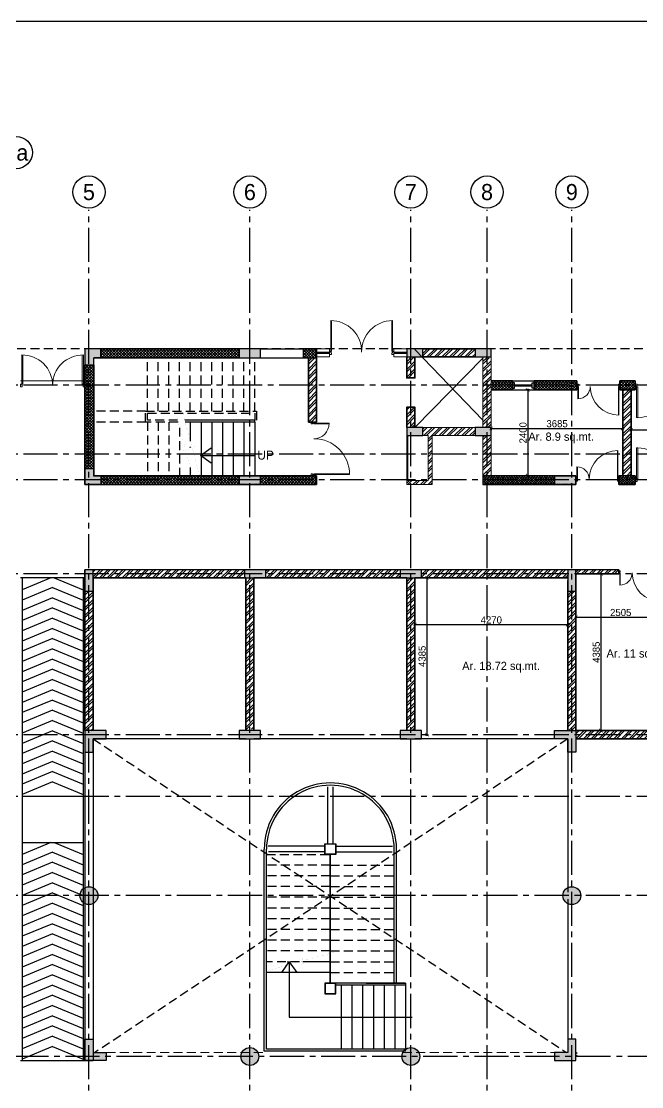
# Model space of a CAD drawing. Header units: millimetres. Extents: x -276609 to 1081398, y -453808 to 472098.
# Drawn here: x 118227 to 135571, y 229426 to 259224 of the extents above; entities that cross this region are included whole.
import ezdxf
from ezdxf.enums import TextEntityAlignment as Align

# ---------------------------------------------------------------- set-up
doc = ezdxf.new("R2010")
doc.units = ezdxf.units.MM
doc.header["$MEASUREMENT"] = 0
for name, pattern in [('CENTER2', [28.575, 19.05, -3.175, 3.175, -3.175]), ('DASHED2', [0.375, 0.25, -0.125]), ('HIDDEN', [0.375, 0.25, -0.125]), ('Overhead', [3.96875, 2.38125, -1.5875])]:
    doc.linetypes.add(name, pattern=pattern)
for name, color, linetype in [('A-Anno Tags', 6, 'Continuous'), ('A-Elevation', 4, 'Continuous'), ('A-Railing', 4, 'Continuous'), ('A-Steps', 3, 'Continuous'), ('A-Wall Patt', 8, 'Continuous'), ('A-Window', 4, 'Continuous'), ('Anno_Frames', 7, 'Continuous'), ('Anno_Labels', 7, 'Continuous'), ('AREA', 7, 'Continuous'), ('Dimension', 7, 'Continuous'), ('S-Conc Patt', 9, 'Continuous')]:
    doc.layers.add(name, color=color, linetype=linetype)
doc.layers.add('A-Anno-Grid Lines', color=7, linetype='Continuous', true_color=0xbbc3bd)
for name, color, linetype, lineweight in [('A-Detail Lines', 241, 'Continuous', 25), ('A-DETL-LLIN', 3, 'Continuous', 9), ('A-Door', 4, 'Continuous', 9), ('A-FLOR-STRS', 2, 'Continuous', 9), ('A-SECT-MBND', 5, 'Overhead', 9), ('A-Wall Sec', 1, 'Continuous', 20), ('GRID', 9, 'Continuous', 0), ('S-Concrete', 40, 'Continuous', 25), ('STAIR', 3, 'Continuous', 9)]:
    doc.layers.add(name, color=color, linetype=linetype, lineweight=lineweight)
doc.styles.get("Standard").update_dxf_attribs({"font": ''})
doc.styles.get('Standard').set_extended_font_data('Gill Sans MT')
doc.dimstyles.new('IIITD_WD_M @ 100', dxfattribs={"dimscale": 100, "dimtxt": 1, "dimasz": 1, "dimexe": 0.5, "dimexo": 0.25, "dimgap": 0.3, "dimtad": 1, "dimdec": 0, "dimrnd": 1, "dimzin": 0, "dimdsep": 46, "dimtxsty": 'Standard', "dimblk": 'ARCHTICK', "dimcen": 0.2, "dimdle": 0.3, "dimclrd": 256, "dimclre": 256, "dimclrt": 256, "dimadec": 0, "dimazin": 0, "dimtfac": 1, "dimtdec": 0, "dimtofl": 0, "dimtmove": 0, "dimatfit": 0, "dimfxl": 0.5, "dimfxlon": 1, "dimtolj": 1, "dimtzin": 0, "dimlwd": -1, "dimlwe": -1, "dimarcsym": 0})
doc.dimstyles.get("Standard").update_dxf_attribs({"dimtxt": 0.18, "dimasz": 0.18, "dimexe": 0.18, "dimexo": 0.0625, "dimgap": 0.09, "dimtad": 0, "dimtih": 1, "dimtoh": 1, "dimdec": 4, "dimzin": 0, "dimdsep": 46, "dimtxsty": 'Standard', "dimcen": 0.09, "dimadec": 0, "dimazin": 0, "dimtfac": 1, "dimtdec": 4, "dimtofl": 0, "dimtmove": 0, "dimatfit": 3, "dimfxl": 1, "dimtolj": 1, "dimtzin": 0, "dimarcsym": 0})
pattern_1 = [(45, (-365189.19, 77736.39), (-106.066017, 106.066017), []), (45, (-365118.48, 77736.39), (-106.066017, 106.066017), [])]

# ---------------------------------------------------------------- blocks, each defined once
blk = doc.blocks.new('din d7')
at = {"layer": 'A-Door', "color": 5, "lineweight": 18}
for p, q in [((486934, 174520), (486934, 175332)), ((486969, 174518), (486969, 175332)), ((488629, 174518), (488629, 175332)), ((488664, 174518), (488664, 175332)), ((486899, 174518), (486934, 174518)), ((486899, 174518), (486899, 174443)), ((486899, 174443), (486949, 174443)), ((486934, 174518), (486934, 174483)), ((486969, 174518), (486934, 174518)), ((486934, 174483), (486949, 174483)), ((486949, 174443), (486949, 174483)), ((488629, 174518), (488664, 174518)), ((488664, 174483), (488649, 174483)), ((488649, 174443), (488649, 174483)), ((488699, 174443), (488649, 174443)), ((488664, 174518), (488664, 174483)), ((488699, 174518), (488664, 174518)), ((488699, 174518), (488699, 174443))]:
    blk.add_line(p, q, dxfattribs=at)
at = {"layer": 'A-Door', "lineweight": 18}
for centre, start, end in [((486950, 174483), 359.9841, 91.0727), ((488648, 174483), 88.9273, 180.0159)]:
    blk.add_arc(centre, 849, start, end, dxfattribs=at)
blk = doc.blocks.new('din v1')
at = {"layer": 'A-Window', "color": 2, "lineweight": 60}
blk.add_line((474051, 158052), (474051, 157552), dxfattribs=at)
at = {"layer": 'A-Window'}
for points in [[(473926, 158102), (473926, 157502)], [(473976, 158102), (473976, 158052), (474126, 158052), (474126, 158102)], [(474176, 158102), (474176, 157502)], [(473976, 157502), (473976, 157552), (474126, 157552), (474126, 157502)]]:
    blk.add_lwpolyline(points, dxfattribs=at)
blk = doc.blocks.new('ABL_Door_S - 1000 x 2100-11-3 Second Floor Lvl')
at = {"layer": 'A-Door', "color": 5}
for p, q in [((-500, 38), (-450, 38)), ((-500, -38), (-500, 38)), ((-450, 38), (-450, -3)), ((450, 38), (450, -3)), ((500, 38), (450, 38)), ((500, -38), (500, 38)), ((-500, -38), (-465, -38)), ((-465, -3), (-450, -3)), ((-465, -38), (-465, -3)), ((-430, -38), (-465, -38)), ((465, -3), (450, -3)), ((465, -38), (465, -3)), ((500, -38), (465, -38))]:
    blk.add_line(p, q, dxfattribs=at)
at = {"layer": 'A-Door', "color": 5, "lineweight": 18}
for p, q in [((-465, -38), (-465, -902)), ((-430, -38), (-430, -902)), ((-430, -902), (-465, -902))]:
    blk.add_line(p, q, dxfattribs=at)
at = {"layer": 'A-Door'}
blk.add_arc((-450, -3), 900, 271.2733, 0, dxfattribs=at)
blk = doc.blocks.new('Big Door Garbage')
at = {"layer": 'A-Door', "color": 5, "lineweight": 18}
for p, q in [((-12550, 128778), (-12500, 128778)), ((-12550, 128703), (-12550, 128778)), ((-12515, 128738), (-12500, 128738)), ((-12515, 128703), (-12515, 128738)), ((-12500, 128778), (-12500, 128738)), ((-11100, 128778), (-11100, 128738)), ((-11050, 128778), (-11100, 128778)), ((-11085, 128738), (-11100, 128738)), ((-11085, 128703), (-11085, 128738)), ((-11050, 128703), (-11050, 128778)), ((-12550, 128703), (-12515, 128703)), ((-12515, 128703), (-12515, 128273)), ((-12499, 128703), (-12515, 128703)), ((-12499, 128703), (-12499, 128273)), ((-11101, 128703), (-11101, 127703)), ((-11101, 128703), (-11085, 128703)), ((-11050, 128703), (-11085, 128703)), ((-11085, 128703), (-11085, 127703))]:
    blk.add_line(p, q, dxfattribs=at)
at = {"layer": 'A-Door', "lineweight": 18}
for centre, radius, start, end in [((-12515, 128703), 430, 270, 0), ((-11085, 128703), 1000, 180, 270)]:
    blk.add_arc(centre, radius, start, end, dxfattribs=at)
blk = doc.blocks.new('t4h5ju76j8')
at = {"layer": 'A-Door', "color": 5, "lineweight": 18}
for p, q in [((492070, 173881), (492070, 174740)), ((492088, 173881), (492088, 174739)), ((493774, 173881), (493774, 174739)), ((493792, 173881), (493792, 174740)), ((492031, 173952), (491671, 173952)), ((491671, 173722), (492031, 173722)), ((492031, 173722), (492031, 173952)), ((492031, 173878), (492070, 173878)), ((492031, 173878), (492031, 173795)), ((492031, 173795), (492087, 173795)), ((492070, 173878), (492070, 173840)), ((492087, 173878), (492070, 173878)), ((492070, 173840), (492087, 173840)), ((492087, 173795), (492087, 173840)), ((493776, 173878), (493792, 173878)), ((493792, 173840), (493776, 173840)), ((493776, 173795), (493776, 173840)), ((493831, 173795), (493776, 173795)), ((493792, 173878), (493792, 173840)), ((493831, 173878), (493792, 173878)), ((493831, 173722), (493831, 173952)), ((493831, 173952), (494191, 173952)), ((493831, 173878), (493831, 173795)), ((494191, 173722), (493831, 173722))]:
    blk.add_line(p, q, dxfattribs=at)
at = {"layer": 'A-Door'}
for centre, start, end in [((492070, 173878), 358.7355, 89.9841), ((493792, 173878), 90.0159, 181.2645)]:
    blk.add_arc(centre, 861, start, end, dxfattribs=at)
at = {"layer": 'A-Window', "color": 2, "lineweight": 60}
for p, q in [((492031, 173837), (491671, 173837)), ((493831, 173837), (494191, 173837))]:
    blk.add_line(p, q, dxfattribs=at)
blk = doc.blocks.new('_ArchTick')
at = {"color": 0, "linetype": 'ByBlock', "const_width": 0.15}
blk.add_lwpolyline([(-0.5, -0.5), (0.5, 0.5)], dxfattribs=at)
blk = doc.blocks.new('*D633')
at = {"layer": 'A-Detail Lines', "transparency": 16777216}
for p, q in [((135247, 247796), (142512, 247796)), ((135277, 247746), (135277, 247846)), ((142482, 247746), (142482, 247846))]:
    blk.add_line(p, q, dxfattribs=at)
at = {"layer": 'A-Detail Lines', "transparency": 16777216, "xscale": 100, "yscale": 100, "zscale": 100, "rotation": 180}
blk.add_blockref('_ArchTick', (135277, 247796), dxfattribs=at)
at = {"layer": 'A-Detail Lines', "transparency": 16777216, "xscale": 100, "yscale": 100, "zscale": 100}
blk.add_blockref('_ArchTick', (142482, 247796), dxfattribs=at)
at = {"layer": 'A-Detail Lines', "transparency": 16777216, "insert": (138880, 247926), "char_height": 200, "attachment_point": 5}
blk.add_mtext('\\A1;7205', dxfattribs=at)
blk = doc.blocks.new('*D635')
at = {"layer": 'A-Detail Lines', "transparency": 16777216}
for p, q in [((131332, 247838), (135077, 247838)), ((131362, 247840), (131362, 247788)), ((135047, 247840), (135047, 247788))]:
    blk.add_line(p, q, dxfattribs=at)
at = {"layer": 'A-Detail Lines', "transparency": 16777216, "xscale": 100, "yscale": 100, "zscale": 100, "rotation": 180}
blk.add_blockref('_ArchTick', (131362, 247838), dxfattribs=at)
at = {"layer": 'A-Detail Lines', "transparency": 16777216, "xscale": 100, "yscale": 100, "zscale": 100}
blk.add_blockref('_ArchTick', (135047, 247838), dxfattribs=at)
at = {"layer": 'A-Detail Lines', "transparency": 16777216, "insert": (133205, 247968), "char_height": 200, "attachment_point": 5}
blk.add_mtext('\\A1;3685', dxfattribs=at)
blk = doc.blocks.new('*D636')
at = {"layer": 'A-Detail Lines', "transparency": 16777216}
for p, q in [((132434, 248916), (132334, 248916)), ((132384, 248946), (132384, 246485)), ((132434, 246515), (132334, 246515))]:
    blk.add_line(p, q, dxfattribs=at)
at = {"layer": 'A-Detail Lines', "transparency": 16777216, "xscale": 100, "yscale": 100, "zscale": 100}
for p, rotation in [((132384, 248916), 90), ((132384, 246515), 270)]:
    blk.add_blockref('_ArchTick', p, dxfattribs=dict(at, rotation=rotation))
at = {"layer": 'A-Detail Lines', "transparency": 16777216, "insert": (132254, 247716), "char_height": 200, "attachment_point": 5, "rotation": 90}
blk.add_mtext('\\A1;2400', dxfattribs=at)
blk = doc.blocks.new('*D637')
at = {"layer": 'A-Detail Lines', "transparency": 16777216}
for p, q in [((133702, 242558), (136267, 242558)), ((133732, 242608), (133732, 242508)), ((136237, 242608), (136237, 242508))]:
    blk.add_line(p, q, dxfattribs=at)
at = {"layer": 'A-Detail Lines', "transparency": 16777216, "xscale": 100, "yscale": 100, "zscale": 100, "rotation": 180}
blk.add_blockref('_ArchTick', (133732, 242558), dxfattribs=at)
at = {"layer": 'A-Detail Lines', "transparency": 16777216, "xscale": 100, "yscale": 100, "zscale": 100}
blk.add_blockref('_ArchTick', (136237, 242558), dxfattribs=at)
at = {"layer": 'A-Detail Lines', "transparency": 16777216, "insert": (134985, 242688), "char_height": 200, "attachment_point": 5}
blk.add_mtext('\\A1;2505', dxfattribs=at)
blk = doc.blocks.new('*D638')
at = {"layer": 'A-Detail Lines', "transparency": 16777216}
for p, q in [((134381, 243770), (134481, 243770)), ((134431, 243800), (134431, 239355)), ((134381, 239385), (134481, 239385))]:
    blk.add_line(p, q, dxfattribs=at)
at = {"layer": 'A-Detail Lines', "transparency": 16777216, "xscale": 100, "yscale": 100, "zscale": 100}
for p, rotation in [((134431, 243770), 90), ((134431, 239385), 270)]:
    blk.add_blockref('_ArchTick', p, dxfattribs=dict(at, rotation=rotation))
at = {"layer": 'A-Detail Lines', "transparency": 16777216, "insert": (134301, 241578), "char_height": 200, "attachment_point": 5, "rotation": 90}
blk.add_mtext('\\A1;4385', dxfattribs=at)
blk = doc.blocks.new('*D647')
at = {"layer": 'A-Detail Lines', "transparency": 16777216}
for p, q in [((129202, 242349), (133532, 242349)), ((129232, 242399), (129232, 242299)), ((133502, 242399), (133502, 242299))]:
    blk.add_line(p, q, dxfattribs=at)
at = {"layer": 'A-Detail Lines', "transparency": 16777216, "xscale": 100, "yscale": 100, "zscale": 100, "rotation": 180}
blk.add_blockref('_ArchTick', (129232, 242349), dxfattribs=at)
at = {"layer": 'A-Detail Lines', "transparency": 16777216, "xscale": 100, "yscale": 100, "zscale": 100}
blk.add_blockref('_ArchTick', (133502, 242349), dxfattribs=at)
at = {"layer": 'A-Detail Lines', "transparency": 16777216, "insert": (131367, 242479), "char_height": 200, "attachment_point": 5}
blk.add_mtext('\\A1;4270', dxfattribs=at)
blk = doc.blocks.new('*D648')
at = {"layer": 'A-Detail Lines', "transparency": 16777216}
for p, q in [((129513, 243655), (129613, 243655)), ((129563, 243685), (129563, 239240)), ((129513, 239270), (129613, 239270))]:
    blk.add_line(p, q, dxfattribs=at)
at = {"layer": 'A-Detail Lines', "transparency": 16777216, "xscale": 100, "yscale": 100, "zscale": 100}
for p, rotation in [((129563, 243655), 90), ((129563, 239270), 270)]:
    blk.add_blockref('_ArchTick', p, dxfattribs=dict(at, rotation=rotation))
at = {"layer": 'A-Detail Lines', "transparency": 16777216, "insert": (129433, 241463), "char_height": 200, "attachment_point": 5, "rotation": 90}
blk.add_mtext('\\A1;4385', dxfattribs=at)
blk = doc.blocks.new('Grid Head')
blk.add_circle((0, 0), 3)
at = {"layer": 'Anno_Labels'}
blk.add_attdef('GRID_NAME', text='', height=3, dxfattribs=at).set_placement((0, 0), align=Align.MIDDLE_CENTER)

msp = doc.modelspace()

# ---------------------------------------------------------------- hatches: boundary and pattern name
at = {"layer": 'A-Wall Patt'}
h = msp.add_hatch(dxfattribs=at)
h.set_pattern_fill('ANSI37', color=256, scale=450, style=0)
h.set_pattern_definition([(45, (-365189.19, 77736.39), (-39.7747564, 39.7747564), []), (135, (-365189.19, 77736.39), (-39.7747564, -39.7747564), [])])
h.paths.add_polyline_path([(126482, 250065.5), (126117, 250065.5), (126117, 249815.5), (126252, 249815.5), (126482, 249815.5)])
h.paths.add_polyline_path([(124317, 250065.5), (120452, 250065.5), (120452, 249815.5), (124317, 249815.5)])
h.paths.add_polyline_path([(120252, 249615.5), (120002, 249615.5), (120002, 246715.5), (120252, 246715.5)])
h.paths.add_polyline_path([(120826, 246515.5), (120452, 246515.5), (120452, 246265.5), (120826, 246265.5)])
h.paths.add_polyline_path([(125799.3, 246265.5), (125799.3, 246515.5), (124917, 246515.5), (124917, 246285.5), (124767, 246285.5), (124767, 246265.5)])
h.paths.add_polyline_path([(120826, 246515.5), (120826, 246265.5), (124467, 246265.5), (124467, 246285.5), (124317, 246285.5), (124317, 246515.5)])
h.paths.add_polyline_path([(126482, 246265.5), (126482, 246515.5), (125799.3, 246515.5), (125799.3, 246265.5)])
h = msp.add_hatch(dxfattribs=at)
h.set_pattern_fill('ANSI32', color=256, scale=400, style=0)
h.set_pattern_definition(pattern_1)
h.paths.add_polyline_path([(129232, 249835.5), (129002, 249835.5), (129002, 249815.5), (129232, 249815.5)])
h.paths.add_polyline_path([(129232, 249810.3), (129227, 249815.5), (129117, 249815.5), (129117, 249252.1), (129232, 249252.1)])
h.paths.add_polyline_path([(129117, 249815.5), (129002, 249815.5), (129002, 249252.1), (129117, 249252.1)])
h.paths.add_polyline_path([(131362, 249050.7), (131132, 249050.7), (131132, 247865.5), (131362, 247865.5)])
h.paths.add_polyline_path([(131362, 249815.5), (131137, 249815.5), (131132, 249810.4), (131132, 249050.7), (131362, 249050.7)])
h.paths.add_polyline_path([(129232, 248428.8), (129117, 248428.8), (129117, 247865.5), (129227, 247865.5), (129232, 247870.6)])
h.paths.add_polyline_path([(129117, 248428.8), (129002, 248428.8), (129002, 247865.5), (129117, 247865.5)])
h.paths.add_polyline_path([(130912, 247865.5), (129452, 247865.5), (129452, 247635.5), (129602, 247635.5), (129602, 247120.7), (129717, 247120.7), (129717, 247635.5), (130912, 247635.5)])
h.paths.add_polyline_path([(129717, 247120.7), (129602, 247120.7), (129602, 246400.5), (129717, 246400.5)])
h.paths.add_polyline_path([(129717, 246400.5), (129602, 246400.5), (129602, 246380.5), (129117, 246380.5), (129117, 246265.5), (129717, 246265.5)])
h.paths.add_polyline_path([(129117, 246380.5), (129002, 246380.5), (129002, 246265.5), (129117, 246265.5)])
h.paths.add_polyline_path([(131362, 247635.5), (131247, 247635.5), (131247, 247120.7), (131362, 247120.7)])
h.paths.add_polyline_path([(131362, 247120.7), (131247, 247120.7), (131247, 246515.5), (131362, 246515.5)])
h.paths.add_polyline_path([(131247, 247120.7), (131132, 247120.7), (131132, 246515.5), (131247, 246515.5)])
h.paths.add_polyline_path([(131247, 247635.5), (131132, 247635.5), (131132, 247120.7), (131247, 247120.7)])
h.paths.add_polyline_path([(129452, 249835.5), (130912, 249835.5), (130912, 250065.5), (129452, 250065.5)])
h = msp.add_hatch(dxfattribs=at)
h.set_pattern_fill('ANSI32', color=256, scale=400, style=0)
h.set_pattern_definition(pattern_1)
h.paths.add_polyline_path([(126482, 249815.5), (126252, 249815.5), (126252, 248015.5), (126482, 248015.5)])
h = msp.add_hatch(dxfattribs=at)
h.set_pattern_fill('ANSI37', color=256, scale=400, style=0)
h.set_pattern_definition([(45, (-365189.19, 77736.39), (-35.355339, 35.355339), []), (135, (-365189.19, 77736.39), (-35.355339, -35.355339), [])])
h.paths.add_polyline_path([(135392, 246515.5), (134932, 246515.5), (134932, 246265.5), (135392, 246265.5)])
h.paths.add_polyline_path([(142732, 247390.6), (142482, 247390.6), (142482, 246515.5), (142732, 246515.5)])
h.paths.add_polyline_path([(142482, 249165.7), (142162, 249165.7), (142162, 248915.7), (142482, 248915.7)])
h.paths.add_polyline_path([(136762, 249165.7), (136392, 249165.7), (136392, 248915.7), (136762, 248915.7)])
h.paths.add_polyline_path([(142502, 248715.7), (142502, 248715.7), (142482, 248715.7), (142482, 247990.6), (142732, 247990.6), (142732, 248715.7)])
h.paths.add_polyline_path([(138417, 249165.7), (138417, 248935.7), (138417, 248935.7), (138417, 248915.7), (139162, 248915.7), (139162, 249165.7)])
h.paths.add_polyline_path([(137817, 248935.7), (137817, 248935.7), (137817, 249165.7), (137362, 249165.7), (137362, 248915.7), (137817, 248915.7)])
h.paths.add_polyline_path([(137817, 246285.5), (137817, 246515.5), (136392, 246515.5), (136392, 246265.5), (137932, 246265.5), (137932, 246285.5)])
h.paths.add_polyline_path([(141562, 249165.7), (139762, 249165.7), (139762, 248915.7), (141562, 248915.7)])
h.paths.add_polyline_path([(133132, 246285.5), (133132, 246515.5), (131132, 246515.5), (131132, 246265.5), (133732, 246265.5), (133732, 246285.5)])
h.paths.add_polyline_path([(142432, 246285.5), (142282, 246285.5), (142282, 246515.5), (138417, 246515.5), (138417, 246285.5), (138232, 246285.5), (138232, 246265.5), (142432, 246265.5)])
h = msp.add_hatch(dxfattribs=at)
h.set_pattern_fill('ANSI37', color=256, scale=450, style=0)
h.set_pattern_definition([(45, (131859.276, 248983.26), (-39.7748, 39.7748), []), (135, (131859.276, 248983.26), (-39.7748, -39.7748), [])])
h.paths.add_polyline_path([(131962, 249165.7), (131362, 249165.7), (131362, 248915.7), (131962, 248915.7)])
h.paths.add_polyline_path([(133617, 249050.7), (132562, 249050.7), (132562, 248915.7), (133617, 248915.7)])
h.paths.add_polyline_path([(133617, 249165.7), (132562, 249165.7), (132562, 249050.7), (133617, 249050.7)])
h.paths.add_polyline_path([(133762, 249050.7), (133617, 249050.7), (133617, 248915.7), (133762, 248915.7)])
h.paths.add_polyline_path([(133762, 249165.7), (133617, 249165.7), (133617, 249050.7), (133762, 249050.7)])
h = msp.add_hatch(dxfattribs=at)
h.set_pattern_fill('ANSI37', color=256, scale=450, angle=360, style=0)
h.set_pattern_definition([(45, (-368696.8, 74681.237), (-39.7747564, 39.7747564), []), (135, (-368696.8, 74681.237), (-39.7747564, -39.7747564), [])])
h.paths.add_polyline_path([(135392, 249165.7), (134962, 249165.7), (134962, 249050.7), (135392, 249050.7)])
h.paths.add_polyline_path([(135392, 249050.7), (134962, 249050.7), (134962, 248915.7), (135392, 248915.7)])
h = msp.add_hatch(dxfattribs=at)
h.set_pattern_fill('ANSI32', color=256, scale=400, style=0)
h.set_pattern_definition(pattern_1)
h.paths.add_polyline_path([(135277, 248915.7), (135047, 248915.7), (135047, 246515.5), (135277, 246515.5)])
h = msp.add_hatch(dxfattribs=at)
h.set_pattern_fill('ANSI32', color=256, scale=400, style=0)
h.set_pattern_definition(pattern_1)
h.paths.add_polyline_path([(120117, 239455.5), (120002, 239455.5), (120002, 239385.5), (120117, 239385.5)])
h.paths.add_polyline_path([(120232, 239455.5), (120117, 239455.5), (120117, 239385.5), (120232, 239385.5)])
h.paths.add_polyline_path([(124732, 243655.5), (124502, 243655.5), (124502, 239455.5), (124732, 239455.5)])
h.paths.add_polyline_path([(124467, 243885.5), (120232, 243885.5), (120232, 243655.5), (124467, 243655.5)])
h.paths.add_polyline_path([(124617, 239421.6), (124732, 239421.6), (124732, 239455.5), (124617, 239455.5)])
h.paths.add_polyline_path([(124502, 239421.6), (124617, 239421.6), (124617, 239455.5), (124502, 239455.5)])
h.paths.add_polyline_path([(125067, 243885.5), (125067, 243655.5), (128817, 243655.5), (128817, 243885.5)])
h.paths.add_polyline_path([(120232, 243285.5), (120002, 243285.5), (120002, 239455.5), (120232, 239455.5)])
h = msp.add_hatch(dxfattribs=at)
h.set_pattern_fill('ANSI32', color=256, scale=400, style=0)
h.set_pattern_definition(pattern_1)
h.paths.add_polyline_path([(129232, 239455.5), (129117, 239455.5), (129117, 239385.5), (129232, 239385.5)])
h.paths.add_polyline_path([(129117, 239455.5), (129002, 239455.5), (129002, 239385.5), (129117, 239385.5)])
h.paths.add_polyline_path([(134932, 243885.5), (133732, 243885.5), (133732, 243770.5), (134932, 243770.5)])
h.paths.add_polyline_path([(129232, 243655.5), (129002, 243655.5), (129002, 239455.5), (129232, 239455.5)])
h.paths.add_polyline_path([(133732, 243285.5), (133502, 243285.5), (133502, 239385.5), (133732, 239385.5)])
h.paths.add_polyline_path([(129417, 243885.5), (129417, 243655.5), (133502, 243655.5), (133502, 243885.5)])
h = msp.add_hatch(dxfattribs=at)
h.set_pattern_fill('ANSI32', color=256, scale=400, style=0)
h.set_pattern_definition(pattern_1)
h.paths.add_polyline_path([(138267, 243655.5), (138152, 243655.5), (138152, 242940.5), (138342, 242940.5), (138342, 243055.5), (138267, 243055.5)])
h.paths.add_polyline_path([(140572, 243770.5), (139907, 243770.5), (139907, 243736.7), (139907, 243655.5), (140572, 243655.5)])
h.paths.add_polyline_path([(140572, 243885.5), (139907, 243885.5), (139907, 243770.5), (140572, 243770.5)])
h.paths.add_polyline_path([(133802, 239385.5), (133732, 239385.5), (133732, 239270.5), (133802, 239270.5)])
h.paths.add_polyline_path([(133802, 239270.5), (133732, 239270.5), (133732, 239155.5), (133802, 239155.5)])
h.paths.add_polyline_path([(140687, 243090.5), (140572, 243090.5), (140572, 242940.5), (140687, 242940.5)])
h.paths.add_polyline_path([(142502, 243885.5), (140572, 243885.5), (140572, 243090.5), (140687, 243090.5), (140687, 243655.5), (142502, 243655.5)])
h.paths.add_polyline_path([(137967, 243885.5), (136132, 243885.5), (136132, 243770.5), (136237, 243770.5), (136237, 242100.5), (136352, 242100.5), (136352, 243655.5), (137967, 243655.5)])
h.paths.add_polyline_path([(137892, 239155.5), (137892, 239385.5), (136352, 239385.5), (136352, 240985.5), (136752, 240985.5), (136752, 241100.5), (136237, 241100.5), (136237, 239385.5), (133802, 239385.5), (133802, 239155.5)])
h.paths.add_polyline_path([(138567, 243770.5), (138567, 243655.5), (139007, 243655.5), (139007, 243770.5)])
h.paths.add_polyline_path([(138567, 243885.5), (138567, 243770.5), (139007, 243770.5), (139007, 243885.5)])
h = msp.add_hatch(dxfattribs=at)
h.set_pattern_fill('ANSI32', color=256, scale=450, angle=360, style=0)
h.set_pattern_definition([(45, (-368696.8, 74681.24), (-119.32427, 119.32427), []), (45, (-368617.25, 74681.24), (-119.32427, 119.32427), [])])
h.paths.add_polyline_path([(133767, 230270.5), (133732, 230270.5), (133732, 230155.5), (133767, 230155.5)])
h.paths.add_polyline_path([(133767, 230385.5), (133732, 230385.5), (133732, 230270.5), (133767, 230270.5)])
at = {"layer": 'S-Conc Patt'}
for points in [[(120452, 250065.5), (120002, 250065.5), (120002, 249615.5), (120252, 249615.5), (120252, 249815.5), (120452, 249815.5)], [(124317, 250065.5), (124317, 249815.5), (124917, 249815.5), (124917, 250065.5)], [(129002, 250065.5), (129002, 249835.5), (129452, 249835.5), (129452, 250065.5)], [(130912, 250065.5), (130912, 249835.5), (131362, 249835.5), (131362, 250065.5)], [(129002, 247865.5), (129002, 247635.5), (129452, 247635.5), (129452, 247865.5)], [(130912, 247865.5), (130912, 247635.5), (131362, 247635.5), (131362, 247865.5)], [(120452, 246265.5), (120002, 246265.5), (120002, 246715.5), (120252, 246715.5), (120252, 246515.5), (120452, 246515.5)], [(124317, 246515.5), (124317, 246265.5), (124917, 246265.5), (124917, 246515.5)], [(133132, 246515.5), (133132, 246265.5), (133732, 246265.5), (133732, 246515.5)], [(120232, 243885.5), (120002, 243885.5), (120002, 243285.5), (120232, 243285.5)], [(124467, 243885.5), (124467, 243655.5), (125067, 243655.5), (125067, 243885.5)], [(128817, 243885.5), (128817, 243655.5), (129417, 243655.5), (129417, 243885.5)], [(133732, 243885.5), (133502, 243885.5), (133502, 243285.5), (133732, 243285.5)], [(120002, 239385.5), (120002, 238785.5), (120232, 238785.5), (120232, 239155.5), (120602, 239155.5), (120602, 239385.5)], [(124317, 239385.5), (124317, 239155.5), (124917, 239155.5), (124917, 239385.5)], [(128817, 239385.5), (128817, 239155.5), (129417, 239155.5), (129417, 239385.5)], [(133132, 239385.5), (133132, 239155.5), (133502, 239155.5), (133502, 238785.5), (133732, 238785.5), (133732, 239385.5)], [(120367, 234770.5, 1), (119867, 234770.5, 1)], [(133867, 234770.5, 1), (133367, 234770.5, 1)], [(120602, 230155.5), (120602, 230385.5), (120232, 230385.5), (120232, 230755.5), (120002, 230755.5), (120002, 230155.5)], [(133732, 230155.5), (133732, 230755.5), (133502, 230755.5), (133502, 230385.5), (133132, 230385.5), (133132, 230155.5)], [(124867, 230270.5, 1), (124367, 230270.5, 1)], [(129367, 230270.5, 1), (128867, 230270.5, 1)]]:
    msp.add_hatch(color=8, dxfattribs=at).paths.add_polyline_path(points)

# ---------------------------------------------------------------- linework, layer by layer
at = {"layer": 'A-Anno-Grid Lines', "linetype": 'CENTER2', "ltscale": 50}
for p, q in [((120117, 208207.5), (120117, 253948.3)), ((124617, 208207.5), (124617, 253948.3)), ((129117, 208207.5), (129117, 253948.3)), ((131247, 208207.5), (131247, 253948.3)), ((133617, 208207.5), (133617, 253948.3)), ((147817.4, 249050.7), (102962, 249050.7)), ((147817.4, 247120.7), (103302.8, 247120.7)), ((147817.4, 246400.5), (102962, 246400.5)), ((147817.4, 243770.5), (102962, 243770.5)), ((147817.4, 239270.5), (102962, 239270.5)), ((147817.4, 237540.5), (102962, 237540.5)), ((147817.4, 234770.5), (102962, 234770.5)), ((151848.2, 230270.5), (101560.9, 230270.5))]:
    msp.add_line(p, q, dxfattribs=at)
at = {"layer": 'A-Detail Lines', "linetype": 'DASHED2', "ltscale": 1000}
for p, q in [((142732, 250065.5), (111002, 250065.5)), ((121752, 248315.5), (121752, 249815.5)), ((122052, 248315.5), (122052, 249815.5)), ((122352, 248315.5), (122352, 249815.5)), ((122652, 248315.5), (122652, 249815.5)), ((122952, 248315.5), (122952, 249815.5)), ((123252, 248315.5), (123252, 249815.5)), ((123552, 248315.5), (123552, 249815.5)), ((123852, 248315.5), (123852, 249815.5)), ((124152, 248315.5), (124152, 249815.5)), ((124452, 248315.5), (124452, 249815.5)), ((124752, 248315.5), (124752, 249815.5)), ((121702, 248315.5), (120252, 248315.5)), ((121702, 248015.5), (120252, 248015.5)), ((121752, 248015.5), (121752, 246515.5)), ((122052, 248015.5), (122052, 246515.5)), ((122352, 248015.5), (122352, 246515.5)), ((122652, 247858), (122652, 246515.5)), ((125082, 235922.9), (126861, 235922.9)), ((126861, 235622.9), (125082, 235622.9)), ((126873, 235622.9), (128652, 235622.9)), ((126861, 235322.9), (125082, 235322.9)), ((126873, 235322.9), (128652, 235322.9)), ((126861, 235022.9), (125082, 235022.9)), ((126873, 235022.9), (128652, 235022.9)), ((126861, 234722.9), (125082, 234722.9)), ((126873, 234722.9), (128652, 234722.9)), ((126861, 234422.9), (125082, 234422.9)), ((126873, 234422.9), (128652, 234422.9)), ((126861, 234122.9), (125082, 234122.9)), ((126873, 234122.9), (128652, 234122.9)), ((126861, 233822.9), (125082, 233822.9)), ((126873, 233822.9), (128652, 233822.9)), ((126861, 233522.9), (125082, 233522.9)), ((126873, 233522.9), (128652, 233522.9)), ((126861, 233222.9), (125082, 233222.9)), ((126873, 233222.9), (128652, 233222.9)), ((126000.4, 232922.9), (125082, 232922.9)), ((126873, 232922.9), (128652, 232922.9)), ((126873, 232622.9), (128652, 232622.9))]:
    msp.add_line(p, q, dxfattribs=at)
at = {"layer": 'A-Detail Lines'}
for p, q in [((129232, 250042.6), (131127, 248072.6)), ((131137, 249815.5), (129227, 247865.5)), ((120002, 243655.5), (118202, 243655.5)), ((119056.4, 243655.5), (118252, 243321)), ((119147.6, 243655.5), (119952, 243321)), ((119102, 243388.3), (118252, 243034.9)), ((119102, 243388.3), (119952, 243034.9)), ((119102, 243102.2), (118252, 242748.8)), ((119102, 243102.2), (119952, 242748.8)), ((119102, 242816.1), (118252, 242462.7)), ((119102, 242816.1), (119952, 242462.7)), ((119102, 242530), (118252, 242176.6)), ((119102, 242530), (119952, 242176.6)), ((119102, 242243.9), (118252, 241890.5)), ((119102, 241957.8), (118252, 241604.4)), ((119102, 242243.9), (119952, 241890.5)), ((119102, 241957.8), (119952, 241604.4)), ((119102, 241671.7), (118252, 241318.3)), ((119102, 241671.7), (119952, 241318.3)), ((119102, 241385.6), (118252, 241032.2)), ((119102, 241385.6), (119952, 241032.2)), ((119102, 241099.5), (118252, 240746.1)), ((119102, 241099.5), (119952, 240746.1)), ((119102, 240813.4), (118252, 240460)), ((119102, 240813.4), (119952, 240460)), ((119102, 240527.3), (118252, 240173.9)), ((119102, 240527.3), (119952, 240173.9)), ((119102, 240241.2), (118252, 239887.8)), ((119102, 240241.2), (119952, 239887.8)), ((119102, 239955.1), (118252, 239601.7)), ((119102, 239955.1), (119952, 239601.7)), ((119102, 239669), (118252, 239315.6)), ((119102, 239669), (119952, 239315.6)), ((119102, 239382.9), (118252, 239029.5)), ((119102, 239382.9), (119952, 239029.5)), ((119102, 239096.8), (118252, 238743.4)), ((119102, 239096.8), (119952, 238743.4)), ((119102, 238810.7), (118252, 238457.3)), ((119102, 238810.7), (119952, 238457.3)), ((119102, 238524.6), (118252, 238171.2)), ((119102, 238524.6), (119952, 238171.2)), ((119102, 238238.5), (118252, 237885.1)), ((119102, 238238.5), (119952, 237885.1)), ((119102, 237952.4), (118252, 237599)), ((119102, 237952.4), (119952, 237599)), ((126792, 236222.9), (126792, 237810.2)), ((126942, 236222.9), (126942, 237810.2)), ((119056.4, 236255.5), (118252, 235921)), ((119147.6, 236255.5), (119952, 235921)), ((125017, 232652), (125017, 236072.9)), ((125082, 232669.9), (125082, 236069.9)), ((126717, 236150.9), (125129.8, 236150.9)), ((126717, 235994.9), (125136, 235994.9)), ((127017, 236150.9), (128604.2, 236150.9)), ((127017, 235994.9), (128598, 235994.9)), ((128652, 232322.9), (128652, 236075.9)), ((128717, 232322.9), (128717, 236072.9)), ((119102, 235988.3), (118252, 235634.9)), ((119102, 235702.2), (118252, 235348.8)), ((119102, 235988.3), (119952, 235634.9)), ((119102, 235702.2), (119952, 235348.8)), ((126861, 232322.9), (126861, 235922.9)), ((126867, 232322.9), (126867, 235922.9)), ((126873, 232322.9), (126873, 235922.9)), ((119102, 235416.1), (118252, 235062.7)), ((119102, 235416.1), (119952, 235062.7)), ((119102, 235130), (118252, 234776.6)), ((119102, 235130), (119952, 234776.6)), ((119102, 234843.9), (118252, 234490.5)), ((119102, 234843.9), (119952, 234490.5)), ((119102, 234557.8), (118252, 234204.4)), ((119102, 234557.8), (119952, 234204.4)), ((119102, 234271.7), (118252, 233918.3)), ((119102, 234271.7), (119952, 233918.3)), ((119102, 233985.6), (118252, 233632.2)), ((119102, 233985.6), (119952, 233632.2)), ((119102, 233699.5), (118252, 233346.1)), ((119102, 233699.5), (119952, 233346.1)), ((119102, 233413.4), (118252, 233060)), ((119102, 233413.4), (119952, 233060)), ((119102, 233127.3), (118252, 232773.9)), ((119102, 233127.3), (119952, 232773.9)), ((119102, 232841.2), (118252, 232487.8)), ((119102, 232841.2), (119952, 232487.8)), ((119102, 232555.1), (118252, 232201.7)), ((119102, 232555.1), (119952, 232201.7)), ((119102, 232269), (118252, 231915.6)), ((119102, 232269), (119952, 231915.6)), ((119102, 231982.9), (118252, 231629.5)), ((119102, 231982.9), (119942.1, 231633.6)), ((119102, 231696.8), (118252, 231343.4)), ((119102, 231696.8), (119952, 231343.4)), ((119102, 231410.7), (118252, 231057.3)), ((119102, 231410.7), (119952, 231057.3)), ((119102, 231124.6), (118252, 230771.2)), ((119102, 231124.6), (119952, 230771.2)), ((119102, 230838.5), (118252, 230485.1)), ((119102, 230838.5), (119952, 230485.1)), ((119102, 230552.4), (118252, 230199)), ((119102, 230552.4), (119952, 230199))]:
    msp.add_line(p, q, dxfattribs=at)
at = {"layer": 'A-Detail Lines', "linetype": 'HIDDEN', "ltscale": 1000}
for p, q in [((120232, 239155.5), (133467, 230385.5)), ((133502, 239155.5), (120244, 230354.7))]:
    msp.add_line(p, q, dxfattribs=at)
at = {"layer": 'A-Detail Lines', "linetype": 'DASHED2', "ltscale": 1000}
for points in [[(122610.1, 248015.5), (121702, 248015.5), (121702, 248315.5), (124803.5, 248315.5), (124803.5, 248015.5)], [(122596.8, 248065.5), (121752, 248065.5), (121752, 248265.5), (124753.5, 248265.5), (124753.5, 248065.5)]]:
    msp.add_lwpolyline(points, dxfattribs=at)
at = {"layer": 'A-Detail Lines'}
for points in [[(126717, 235922.9), (126717, 236222.9), (127017, 236222.9), (127017, 235922.9)], [(126725, 235930.9), (126725, 236214.9), (127009, 236214.9), (127009, 235930.9)]]:
    msp.add_lwpolyline(points, close=True, dxfattribs=at)
for radius, start, end in [(1850, 359.99985, 180.00015), (1785, 0, 180.0963)]:
    msp.add_arc((126867, 236072.9), radius, start, end, dxfattribs=at)
at = {"layer": 'A-DETL-LLIN'}
msp.add_line((118202, 249165.7), (120002, 249165.7), dxfattribs=at)
at = {"layer": 'A-Door'}
for p, q in [((129002, 246380.5), (129002, 247635.5)), ((129032, 246380.5), (129032, 247635.5))]:
    msp.add_line(p, q, dxfattribs=at)
at = {"layer": 'A-Elevation'}
for p, q in [((124917, 250065.5), (126117, 250065.5)), ((124917, 249815.5), (126117, 249815.5)), ((124502, 239155.5), (120232, 239155.5)), ((120232, 239155.5), (120232, 230155.5)), ((129002, 239155.5), (124732, 239155.5)), ((133502, 239155.5), (129232, 239155.5)), ((133502, 239155.5), (133502, 234868.1)), ((118252, 237555.5), (119952, 237555.5)), ((118252, 236255.5), (119952, 236255.5)), ((133502, 234672.8), (133502, 230385.5)), ((118202, 230155.5), (120232, 230155.5))]:
    msp.add_line(p, q, dxfattribs=at)
for points in [[(124753.5, 248015.5), (124753.5, 248065.5), (122795.2, 248065.5)], [(124753.5, 248015.5), (122808.5, 248015.5)]]:
    msp.add_lwpolyline(points, dxfattribs=at)
at = {"layer": 'A-FLOR-STRS'}
for p, q in [((124441.6, 246515.5), (124441.4, 246515.7)), ((124467, 246515.7), (124467, 246515.5))]:
    msp.add_line(p, q, dxfattribs=at)
at = {"layer": 'A-Railing'}
for p, q in [((118252, 243655.5), (118252, 230155.5)), ((119952, 243655.5), (119952, 230155.5)), ((120002, 239155.5), (120002, 230155.5)), ((125017, 230422.9), (125017, 232652)), ((125082, 230472.9), (125082, 232669.9)), ((128969.6, 232322.9), (127017, 232322.9)), ((127017, 232272.9), (128969.6, 232272.9)), ((127869.6, 232322.9), (128969.6, 232322.9)), ((128969.6, 232322.9), (128969.6, 232272.9)), ((127594.6, 230422.9), (125017, 230422.9)), ((128969.6, 230472.9), (125082, 230472.9)), ((128969.6, 230422.9), (127594.6, 230422.9))]:
    msp.add_line(p, q, dxfattribs=at)
at = {"layer": 'A-SECT-MBND'}
msp.add_line((124441.6, 246515.5), (120232, 246515.5), dxfattribs=at)
at = {"layer": 'A-Steps'}
for p, q in [((122952, 248015.5), (122952, 247476.4)), ((123252, 248015.5), (123252, 246515.5)), ((123552, 248015.5), (123552, 246515.5)), ((123852, 248015.5), (123852, 246515.5)), ((124152, 248015.5), (124152, 246515.5)), ((124452, 248015.5), (124452, 246515.5)), ((124752, 248015.5), (124752, 246515.5)), ((126861, 232922.9), (126093.9, 232922.9)), ((126861, 232622.9), (125082, 232622.9)), ((127169.6, 232272.9), (127169.6, 230472.9)), ((127469.6, 232272.9), (127469.6, 230472.9)), ((127769.6, 232272.9), (127769.6, 230472.9)), ((128069.6, 232272.9), (128069.6, 230472.9)), ((128369.6, 232272.9), (128369.6, 230472.9)), ((128669.6, 232272.9), (128669.6, 230472.9)), ((128969.6, 232272.9), (128969.6, 230472.9))]:
    msp.add_line(p, q, dxfattribs=at)
at = {"layer": 'A-Steps', "linetype": 'DASHED2', "ltscale": 1000}
for p, q in [((122952, 247326), (122952, 247308.3)), ((122952, 246746.7), (122952, 246515.5))]:
    msp.add_line(p, q, dxfattribs=at)
at = {"layer": 'A-Steps', "const_width": 1}
for points in [[(122742, 248265.5), (122985.8, 247349.3), (122914.4, 247300.1), (123083.9, 247337), (123003.6, 247282.8), (123224.3, 246481.4)], [(122566.3, 248179.9), (122810.2, 247263.7), (122738.7, 247214.5), (122908.3, 247251.4), (122827.9, 247197.2), (123048.6, 246395.8)], [(127102.1, 233216.7), (126120.5, 232955.4), (126071.3, 233026.9), (126108.2, 232857.3), (126054, 232937.6), (124990.5, 232644.7)]]:
    msp.add_lwpolyline(points, dxfattribs=at)
at = {"layer": 'A-Wall Patt'}
for p, q in [((126252, 249815.5), (126482, 249815.5)), ((131362, 246515.5), (131132, 246515.5)), ((135277, 246515.5), (135047, 246515.5))]:
    msp.add_line(p, q, dxfattribs=at)
at = {"layer": 'A-Wall Sec', "lineweight": 35}
for p, q in [((120452, 250065.5), (124317, 250065.5)), ((124317, 249815.5), (124317, 250065.5)), ((126117, 250065.5), (126482, 250065.5)), ((126117, 249815.5), (126117, 250065.5)), ((126482, 250065.5), (126482, 248015.5)), ((120252, 249815.5), (124317, 249815.5)), ((126252, 249815.5), (126117, 249815.5)), ((126252, 249815.5), (126252, 248015.5)), ((120002, 249615.5), (120002, 246265.5)), ((120252, 246515.5), (120252, 249615.5)), ((131962, 249165.7), (131362, 249165.7)), ((131962, 249165.7), (131962, 248915.7)), ((133762, 249165.7), (132562, 249165.7)), ((132562, 248915.7), (132562, 249165.7)), ((133762, 248915.7), (133762, 249165.7)), ((135392, 249165.7), (134962, 249165.7)), ((134962, 249165.7), (134962, 248915.7)), ((135392, 249165.7), (135392, 248915.7)), ((131962, 248915.7), (131362, 248915.7)), ((133762, 248915.7), (132562, 248915.7)), ((135392, 248915.7), (134962, 248915.7)), ((135047, 248915.7), (135047, 246515.5)), ((135277, 248915.7), (135277, 246515.5)), ((126482, 248015.5), (126252, 248015.5)), ((126482, 246515.5), (120252, 246515.5)), ((126482, 246515.5), (126482, 246265.5)), ((133732, 246515.5), (131362, 246515.5)), ((133732, 246265.5), (133732, 246515.5)), ((135047, 246515.5), (134932, 246515.5)), ((134932, 246265.5), (134932, 246515.5)), ((135392, 246515.5), (135277, 246515.5)), ((135392, 246515.5), (135392, 246265.5)), ((120002, 246265.5), (126482, 246265.5)), ((131132, 246265.5), (133732, 246265.5)), ((134932, 246265.5), (135392, 246265.5)), ((120002, 243885.5), (120002, 239385.5)), ((133732, 239385.5), (133732, 243770.5)), ((133732, 243770.5), (134932, 243770.5)), ((134932, 243770.5), (134932, 243885.5)), ((120232, 239385.5), (120232, 243655.5)), ((120232, 243655.5), (124502, 243655.5)), ((124502, 243655.5), (124502, 239385.5)), ((124732, 239385.5), (124732, 243655.5)), ((124732, 243655.5), (129002, 243655.5)), ((129002, 243655.5), (129002, 239385.5)), ((129232, 239385.5), (129232, 243655.5)), ((129232, 243655.5), (133502, 243655.5)), ((133502, 243585.5), (133502, 239385.5)), ((136237, 239385.5), (133732, 239385.5)), ((133732, 239155.5), (137967, 239155.5))]:
    msp.add_line(p, q, dxfattribs=at)
at = {"layer": 'A-Wall Sec'}
for p, q in [((129452, 247865.5), (130912, 247865.5)), ((129452, 247635.5), (129602, 247635.5)), ((129602, 247635.5), (129602, 246380.5)), ((129717, 247635.5), (130912, 247635.5)), ((129717, 247635.5), (129717, 246265.5)), ((131132, 247635.5), (131132, 246265.5)), ((131362, 247635.5), (131362, 246515.5)), ((129602, 246380.5), (129002, 246380.5)), ((129002, 246380.5), (129002, 246265.5)), ((129717, 246265.5), (129002, 246265.5))]:
    msp.add_line(p, q, dxfattribs=at)
at = {"layer": 'A-Wall Sec', "lineweight": 25}
msp.add_line((134932, 243885.5), (120002, 243885.5), dxfattribs=at)
at = {"layer": 'A-Wall Sec', "lineweight": 35}
for points in [[(129452, 250065.5), (130912, 250065.5)], [(129002, 249835.5), (129002, 249252.1), (129232, 249252.1), (129232, 249835.5)], [(129452, 249835.5), (130912, 249835.5)], [(129002, 247865.5), (129002, 248428.8), (129232, 248428.8), (129232, 247865.5)]]:
    msp.add_lwpolyline(points, dxfattribs=at)
at = {"layer": 'A-Wall Sec'}
for points in [[(131132, 247865.5), (131132, 249835.5)], [(131362, 249165.7), (131362, 249835.5)], [(131362, 247865.5), (131362, 248915.7)]]:
    msp.add_lwpolyline(points, dxfattribs=at)
at = {"layer": 'Dimension'}
msp.add_lwpolyline([(86164.2, 199823.7), (86164.2, 259223.7), (170164.2, 259223.7), (170164.2, 199823.7)], close=True, dxfattribs=at)
at = {"layer": 'GRID'}
msp.add_line((131362, 248915.7), (131362, 249827.1), dxfattribs=at)
at = {"layer": 'S-Concrete'}
for points in [[(120452, 250065.5), (120002, 250065.5), (120002, 249615.5), (120252, 249615.5), (120252, 249815.5), (120452, 249815.5), (120452, 250065.5)], [(120452, 246265.5), (120002, 246265.5), (120002, 246715.5), (120252, 246715.5), (120252, 246515.5), (120452, 246515.5), (120452, 246265.5)]]:
    msp.add_lwpolyline(points, dxfattribs=at)
for points in [[(124317, 250065.5), (124317, 249815.5), (124917, 249815.5), (124917, 250065.5)], [(129002, 250065.5), (129002, 249835.5), (129452, 249835.5), (129452, 250065.5)], [(130912, 250065.5), (130912, 249835.5), (131362, 249835.5), (131362, 250065.5)], [(129002, 247865.5), (129002, 247635.5), (129452, 247635.5), (129452, 247865.5)], [(130912, 247865.5), (130912, 247635.5), (131362, 247635.5), (131362, 247865.5)], [(124317, 246515.5), (124317, 246265.5), (124917, 246265.5), (124917, 246515.5)], [(133132, 246515.5), (133132, 246265.5), (133732, 246265.5), (133732, 246515.5)], [(120232, 243885.5), (120002, 243885.5), (120002, 243285.5), (120232, 243285.5)], [(124467, 243885.5), (124467, 243655.5), (125067, 243655.5), (125067, 243885.5)], [(128817, 243885.5), (128817, 243655.5), (129417, 243655.5), (129417, 243885.5)], [(133732, 243885.5), (133502, 243885.5), (133502, 243285.5), (133732, 243285.5)], [(120602, 239385.5), (120002, 239385.5), (120002, 238785.5), (120232, 238785.5), (120232, 239155.5), (120602, 239155.5)], [(124317, 239385.5), (124317, 239155.5), (124917, 239155.5), (124917, 239385.5)], [(128817, 239385.5), (128817, 239155.5), (129417, 239155.5), (129417, 239385.5)], [(133132, 239385.5), (133732, 239385.5), (133732, 238785.5), (133502, 238785.5), (133502, 239155.5), (133132, 239155.5)], [(126717, 232322.9), (126717, 232022.9), (127017, 232022.9), (127017, 232322.9)], [(126725, 232314.9), (126725, 232030.9), (127009, 232030.9), (127009, 232314.9)], [(120602, 230155.5), (120002, 230155.5), (120002, 230755.5), (120232, 230755.5), (120232, 230385.5), (120602, 230385.5)], [(133132, 230155.5), (133732, 230155.5), (133732, 230755.5), (133502, 230755.5), (133502, 230385.5), (133132, 230385.5)]]:
    msp.add_lwpolyline(points, close=True, dxfattribs=at)
for centre in [(120117, 234770.5), (133617, 234770.5), (124617, 230270.5), (129117, 230270.5)]:
    msp.add_circle(centre, 250, dxfattribs=at)
at = {"layer": 'STAIR'}
for p, q in [((125723.9, 232922.9), (125660.3, 232922.9)), ((128969.6, 230472.9), (128969.6, 230422.9))]:
    msp.add_line(p, q, dxfattribs=at)
at = {"layer": 'STAIR', "linetype": 'DASHED2', "ltscale": 1000}
for p, q in [((120232, 230385.5), (125053, 230385.5)), ((128895, 230385.5), (133467, 230385.5))]:
    msp.add_line(p, q, dxfattribs=at)

# ---------------------------------------------------------------- block references
at = {"layer": 'A-Door'}
for name, p in [('t4h5ju76j8', (-365189.2, 76113.7)), ('din d7', (-368696.8, 74560.4)), ('ABL_Door_S - 1000 x 2100-11-3 Second Floor Lvl', (135892, 249040.7))]:
    msp.add_blockref(name, p, dxfattribs=at)
at = {"layer": 'A-Door', "xscale": 0.8000000000465661, "yscale": 0.8000000000465661, "zscale": 0.8000000000465661}
for p in [(143802, 146048.5), (144972, 140835.7)]:
    msp.add_blockref('Big Door Garbage', p, dxfattribs=at)
at = {"layer": 'A-Door', "xscale": -1}
for name, p, rotation in [('Big Door Garbage', (255107.3, 235465.5), 90), ('ABL_Door_S - 1000 x 2100-11-3 Second Floor Lvl', (135892, 246390.5), 180)]:
    msp.add_blockref(name, p, dxfattribs=dict(at, rotation=rotation))
at = {"layer": 'A-Door', "xscale": -0.8000000000465661, "yscale": 0.8000000000465661, "zscale": 0.8, "rotation": 180}
msp.add_blockref('Big Door Garbage', (143772, 349382.7), dxfattribs=at)
at = {"layer": 'A-Window', "rotation": 90}
msp.add_blockref('din v1', (290063.7, -225010.2), dxfattribs=at)
at = {"layer": 'Anno_Frames'}
ref = msp.add_blockref('Grid Head', (118087, 255552), dxfattribs=dict(at, xscale=150, yscale=150, zscale=150))
ref.add_attrib('GRID_NAME', '4a', dxfattribs={"layer": '0', "height": 450}).set_placement((118087, 255552), align=Align.MIDDLE_CENTER)
ref = msp.add_blockref('Grid Head', (120117, 254448.3), dxfattribs=dict(at, xscale=150, yscale=150, zscale=150))
ref.add_attrib('GRID_NAME', '5', dxfattribs={"layer": '0', "height": 450}).set_placement((120117, 254448.3), align=Align.MIDDLE_CENTER)
ref = msp.add_blockref('Grid Head', (124617, 254448.3), dxfattribs=dict(at, xscale=150, yscale=150, zscale=150))
ref.add_attrib('GRID_NAME', '6', dxfattribs={"layer": '0', "height": 450}).set_placement((124617, 254448.3), align=Align.MIDDLE_CENTER)
ref = msp.add_blockref('Grid Head', (129117, 254448.3), dxfattribs=dict(at, xscale=150, yscale=150, zscale=150))
ref.add_attrib('GRID_NAME', '7', dxfattribs={"layer": '0', "height": 450}).set_placement((129117, 254448.3), align=Align.MIDDLE_CENTER)
ref = msp.add_blockref('Grid Head', (131247, 254448.3), dxfattribs=dict(at, xscale=150, yscale=150, zscale=150))
ref.add_attrib('GRID_NAME', '8', dxfattribs={"layer": '0', "height": 450}).set_placement((131247, 254448.3), align=Align.MIDDLE_CENTER)
ref = msp.add_blockref('Grid Head', (133617, 254448.3), dxfattribs=dict(at, xscale=150, yscale=150, zscale=150))
ref.add_attrib('GRID_NAME', '9', dxfattribs={"layer": '0', "height": 450}).set_placement((133617, 254448.3), align=Align.MIDDLE_CENTER)

# ---------------------------------------------------------------- texts
at = {"layer": 'A-Anno Tags', "insert": (124824, 247215.3), "char_height": 250, "attachment_point": 1}
msp.add_mtext('{\\fCentury Gothic|b0|i0|c0|p34;UP}', dxfattribs=at)
at = {"layer": 'AREA', "char_height": 230.4, "width": 4963.118, "attachment_point": 1}
for s, insert in [('{\\fCentury Gothic|b0|i0|c0|p34;Ar. 8.9 sq.mt.}', (132402.8, 247722.4)), ('{\\fCentury Gothic|b0|i0|c0|p34;Ar. 11 sq.mt.}', (134586.9, 241659.3)), ('{\\fCentury Gothic|b0|i0|c0|p34;Ar. 18.72 sq.mt.}', (130552.1, 241310.4))]:
    msp.add_mtext(s, dxfattribs=dict(at, insert=insert))

# ---------------------------------------------------------------- dimensions: what is measured, and where the dimension line sits
at = {"layer": 'A-Detail Lines'}
for base, p1, p2, picture, middle in [((132384.1, 246515.5), (132562, 248915.7), (132547, 246515.5), '*D636', (132254.1, 247715.6)), ((134430.6, 239385.5), (133732, 243770.5), (133732, 239385.5), '*D638', (134300.6, 241578)), ((129563.1, 239270.5), (129232, 243655.5), (129417, 239270.5), '*D648', (129433.1, 241463))]:
    dim = msp.add_linear_dim(base=base, p1=p1, p2=p2, angle=90, dimstyle='IIITD_WD_M @ 100', override={"dimtxt": 2}, dxfattribs=at)
    dim.commit()
    dim.dimension.update_dxf_attribs({"geometry": picture, "text_midpoint": middle})
for base, p1, p2, picture, middle in [((135047, 247837.6), (131362, 247865.5), (135047, 247865.5), '*D635', (133204.5, 247967.6)), ((142482, 247795.8), (135277, 247120.7), (142482, 247120.7), '*D633', (138879.5, 247925.8)), ((136237, 242558.5), (133732, 243770.5), (136237, 243770.5), '*D637', (134984.5, 242688.5)), ((133502, 242348.5), (129232, 243655.5), (133502, 243655.5), '*D647', (131367, 242478.5))]:
    dim = msp.add_linear_dim(base=base, p1=p1, p2=p2, dimstyle='IIITD_WD_M @ 100', override={"dimtxt": 2}, dxfattribs=at)
    dim.commit()
    dim.dimension.update_dxf_attribs({"geometry": picture, "text_midpoint": middle})

# ---------------------------------------------------------------- leaders
at = {"layer": 'A-Anno Tags'}
msp.add_leader([(123235.2, 247080.5), (124735.2, 247080.5)], dimstyle='Standard', override={"dimasz": 300, "dimgap": 0.09, "dimtad": 0, "dimldrblk": 'Open90'}, dxfattribs=at)
at = {"layer": 'A-Detail Lines', "linetype": 'Continuous', "ltscale": 500}
msp.add_leader([(125719.4, 232922.9), (125719.4, 231372.9), (129157.3, 231372.9)], dimstyle='Standard', override={"dimasz": 300, "dimldrblk": 'Open90'}, dxfattribs=at)

doc.saveas('drawing.dxf')
